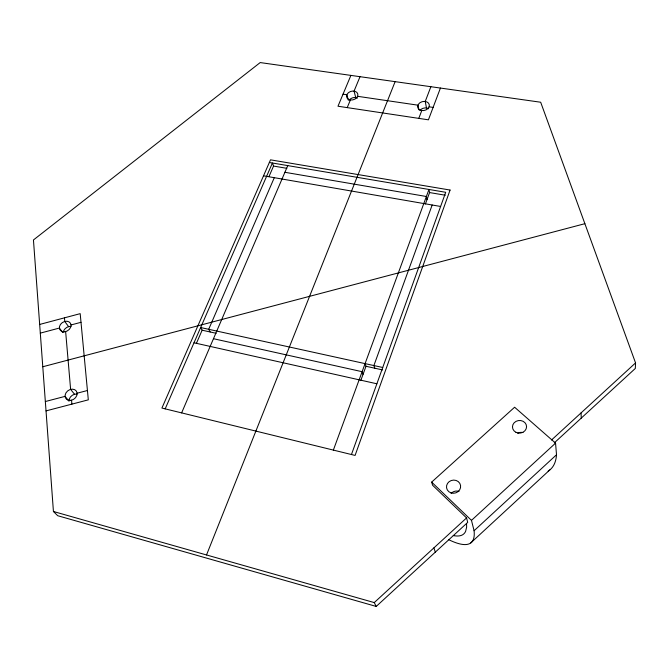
<?xml version="1.0" encoding="UTF-8"?>
<svg xmlns="http://www.w3.org/2000/svg" width="669" height="669" viewBox="0 0 669 669"><rect width="100%" height="100%" fill="white"/><g stroke="black" fill="none" stroke-linecap="round" stroke-linejoin="round"><path stroke-width="1" d="M548.154 471.076A218.947 57.124 49.3 0 0 556.516 454.753L555.554 443.129L514.612 407.229L431.647 482.115L432.6 485.251L466.561 517.923L467.715 522.389L376.221 606.432L57.693 515.707L53.428 511.492L33.45 239.962L260.191 62.568L540.677 102.232L635.55 362.916L635.316 368.452L554.317 442.853M351.451 454.527L445.705 192.296L269.356 162.492M432.174 205.007L373.887 365.558L374.774 368.209M360.75 380.628L366.002 366.278L365.082 363.627M425.409 203.978L429.582 192.563L428.954 189.469L333.363 450.095M440.428 88.057L428.419 119.826L337.987 106.229L350.899 75.396M418.786 118.38L421.779 110.544M430.886 86.702L425.241 101.462L426.479 107.977M206.52 554.961L395.12 81.651M347.211 107.617L350.389 99.965A5.778 4.374 -16.5 0 0 357.798 93.995A5.778 4.374 -16.5 0 0 348.482 92.64A5.778 4.374 -16.5 0 0 350.405 99.965M360.031 76.684L354.06 91.101L355.741 97.557M181.625 412.89L287.779 165.603M274.29 177.686L208.686 329.299L210.141 331.966M165.184 408.859L272.408 163.01L273.554 166.063L268.997 176.532M196.343 343.506L202.13 330.202L200.65 327.534L382.735 367.498M448.832 539.741A222.794 39.68 49.4 0 0 474.078 530.734L556.516 454.753M470.775 542.91L549.784 469.939M474.078 530.734L471.478 520.373L555.554 443.129M53.428 511.492L374.255 602.585L466.561 517.923M551.524 439.993L635.55 362.916M39.663 324.448L80.188 313.652L88.316 399.845L46.027 410.891M40.307 333.129L59.382 328.053L62.71 332.493M71.014 324.958L80.999 322.307M42.783 366.754L584.882 223.689M45.341 401.534L65.069 396.366L69.041 401.216A6.389 5.16 -36.2 0 1 77.102 394.108M77.102 393.213L87.43 390.512M343.038 94.178L346.86 94.739L348.348 100.25M357.606 96.311L417.933 105.175L418.853 109.808M429.113 106.814L433.119 107.408M273.554 166.063L286.834 168.32M429.582 192.563L445.295 195.231M284.91 172.293L426.379 196.494L427.023 199.571M263.519 175.822L440.612 206.462M202.13 330.202L216.171 333.296M366.002 366.278L382.609 369.932M213.47 338.715L362.121 371.696L363.058 374.322M194.002 342.787L376.873 383.789M431.647 482.115L471.478 520.373M74.543 394.267L70.621 389.375L65.637 331.598M68.598 326.656L64.759 321.446L64.45 317.842M374.255 602.585L376.221 606.432M433.88 547.903L435.318 552.151M71.558 400.229L71.892 404.135M581.043 412.907L581.252 418.117M466.536 523.459L466.644 527.105L465.632 531.286A222.928 39.747 49.4 0 1 453.256 535.551M63.279 332.334A6.155 4.85 -33.4 0 1 71.073 326.48M349.243 100.057A5.745 4.357 -16.5 0 1 357.463 98.092M419.856 110.519A5.879 4.507 -13.4 0 1 428.662 108.738M517.697 433.228A6.924 6.23 -3.8 0 1 522.932 432.542M451.266 493.337A6.966 6.464 -11 0 1 459.001 491.397M450.078 190.046L355.088 455.422L161.915 408.057L270.51 159.841L450.078 190.046M421.319 110.46A5.921 4.524 -13.5 0 0 429.314 104.816A5.921 4.524 -13.5 0 0 419.923 102.733A5.921 4.524 -13.5 0 0 421.319 110.46M516 432.333A7.058 6.322 -4.4 0 0 526.57 426.688A7.058 6.322 -4.4 0 0 515.991 421.378A7.058 6.322 -4.4 0 0 516 432.333M450.981 492.869A7.1 6.556 -11.5 0 0 460.573 485.485A7.1 6.556 -11.5 0 0 449.15 481.663A7.1 6.556 -11.5 0 0 450.981 492.869M64.634 331.782A6.205 4.867 -33.3 0 0 70.513 323.319A6.205 4.867 -33.3 0 0 60.453 324.457A6.205 4.867 -33.3 0 0 64.634 331.782M71.048 400.346A6.439 5.185 -36.1 0 0 76.341 391.072A6.439 5.185 -36.1 0 0 65.888 392.996A6.439 5.185 -36.1 0 0 71.048 400.346"/></g></svg>
